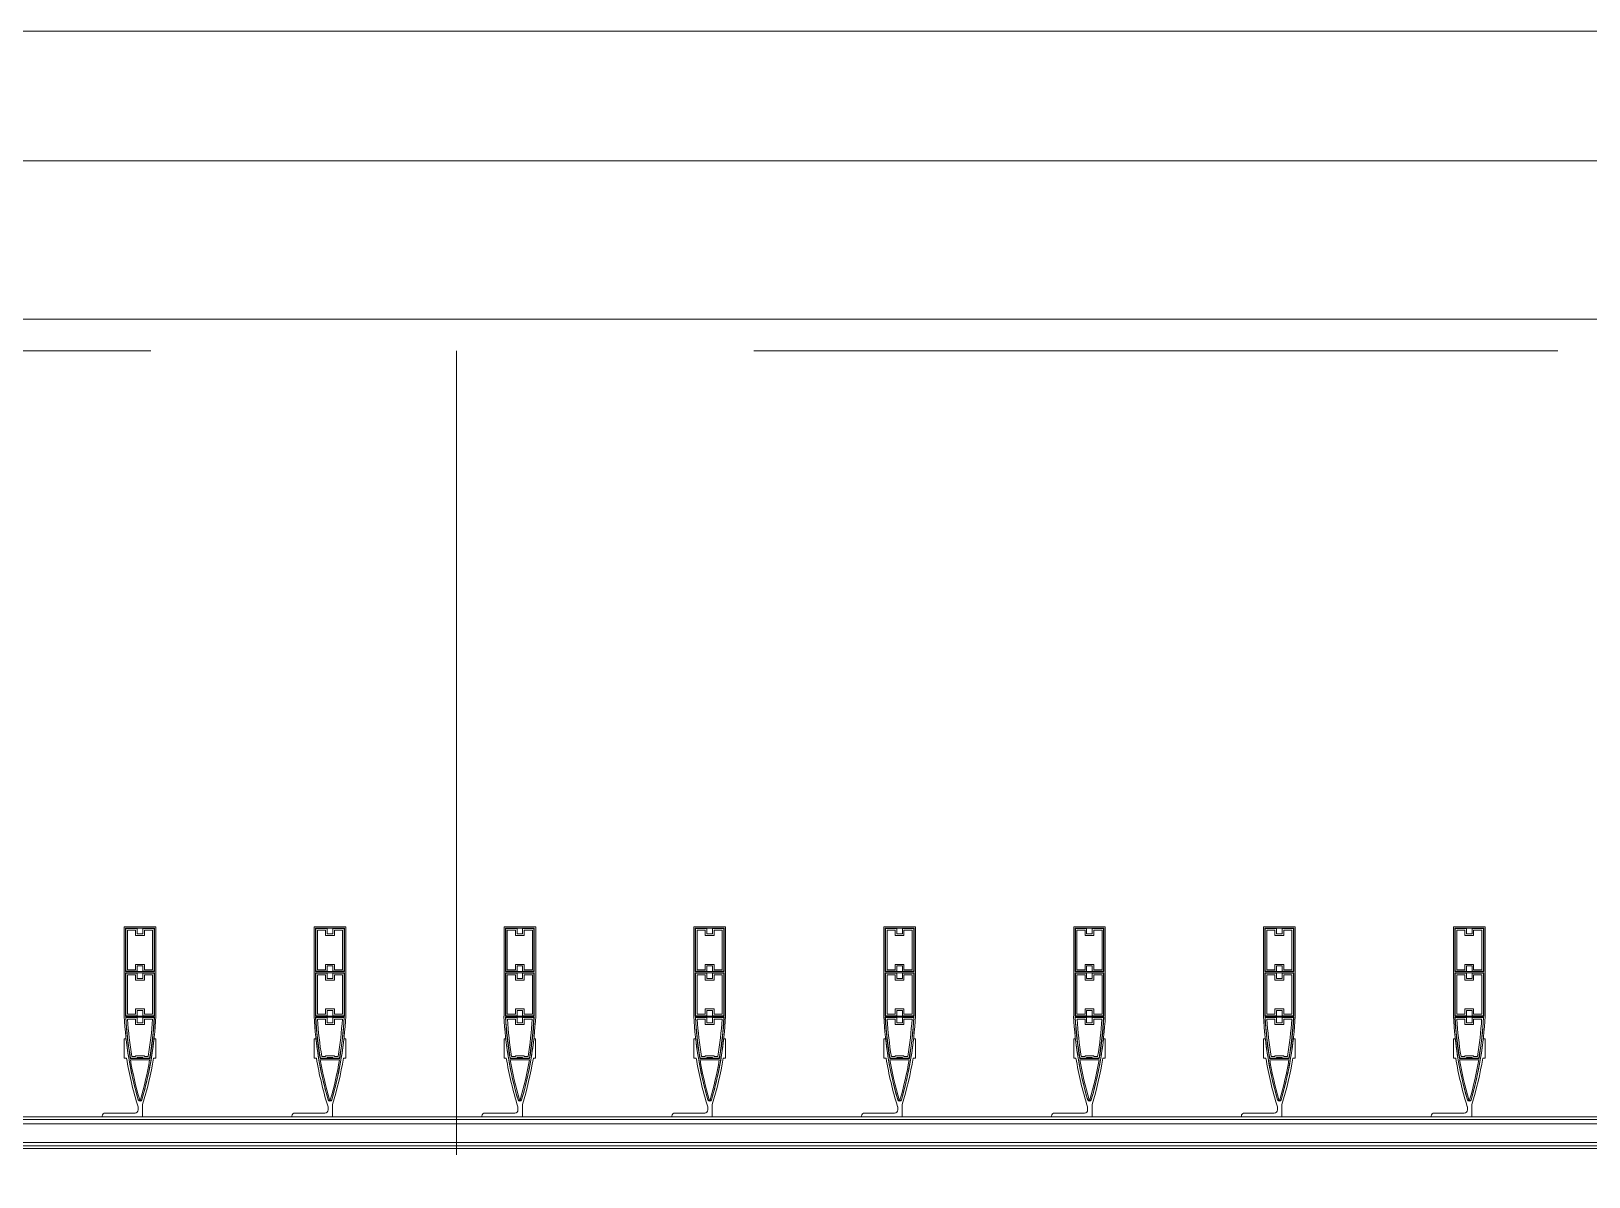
# Model space of a CAD drawing. Header units: millimetres. Extents: x 48966 to 155647, y -43515 to 26217.
# Drawn here: x 109660 to 112121, y 24112 to 25922 of the extents above; entities that cross this region are included whole.
import ezdxf

# ---------------------------------------------------------------- set-up
doc = ezdxf.new("R2010")
doc.units = ezdxf.units.MM
doc.linetypes.add('Осевые', pattern=[6350, 1270, -952.5, 3175, -952.5])
for name, color, linetype, lineweight in [('Обобщенные модели', 7, 'Continuous', 9), ('Обобщенные модели-1', 7, 'Continuous', 18), ('Оси-2', 7, 'Осевые', 9), ('Перекрытия', 7, 'Continuous', 9), ('Стены', 7, 'Continuous', 9)]:
    doc.layers.add(name, color=color, linetype=linetype, lineweight=lineweight)

# ---------------------------------------------------------------- blocks, each defined once
blk = doc.blocks.new('Обвязочная балка 1 - Обвязочная балка 1-1451838-План 5-го этажа на отм_ _12_600')
at = {"layer": 'Обобщенные модели'}
for p, q in [((116781.7, 24196.1), (60831.6, 24196.1)), ((60831.6, 24166.3), (116781.7, 24166.3))]:
    blk.add_line(p, q, dxfattribs=at)
at = {"layer": 'Обобщенные модели-1'}
for p, q in [((116781.7, 24207.1), (60831.6, 24207.1)), ((60831.6, 24203.1), (116781.7, 24203.1)), ((116781.7, 24161.1), (60831.6, 24161.1)), ((60831.6, 24157.1), (116781.7, 24157.1))]:
    blk.add_line(p, q, dxfattribs=at)
blk = doc.blocks.new('Профиль ламели152 - Профиль ламели-1492244-План 5-го этажа на отм_ _12_600')
at = {"layer": 'Обобщенные модели-1'}
for p, q in [((82906.9, 24507.1), (82906.9, 24366.2)), ((82956.9, 24507.1), (82906.9, 24507.1)), ((82909.1, 24436.5), (82909.1, 24504.9)), ((82909.1, 24504.9), (82954.7, 24504.9)), ((82927.4, 24504.4), (82909.6, 24504.4)), ((82909.6, 24504.4), (82909.6, 24437)), ((82912.1, 24439.5), (82912.1, 24501.9)), ((82912.1, 24501.9), (82924.9, 24501.9)), ((82924.9, 24501.9), (82924.9, 24493.5)), ((82924.9, 24493.5), (82938.8, 24493.5)), ((82927.4, 24496), (82927.4, 24504.4)), ((82936.3, 24496), (82927.4, 24496)), ((82954.2, 24504.4), (82936.3, 24504.4)), ((82936.3, 24504.4), (82936.3, 24496)), ((82938.8, 24493.5), (82938.8, 24501.9)), ((82938.8, 24501.9), (82951.7, 24501.9)), ((82951.7, 24501.9), (82951.7, 24439.5)), ((82954.2, 24437), (82954.2, 24504.4)), ((82954.7, 24504.9), (82954.7, 24436.5)), ((82956.9, 24366.2), (82956.9, 24507.1)), ((82924.9, 24439.5), (82912.1, 24439.5)), ((82938.8, 24447.9), (82924.9, 24447.9)), ((82924.9, 24447.9), (82924.9, 24439.5)), ((82927.4, 24437), (82927.4, 24445.4)), ((82927.4, 24445.4), (82936.3, 24445.4)), ((82936.3, 24445.4), (82936.3, 24437)), ((82938.8, 24439.5), (82938.8, 24447.9)), ((82951.7, 24439.5), (82938.8, 24439.5)), ((82954.7, 24436.5), (82909.1, 24436.5)), ((82909.1, 24434.6), (82954.7, 24434.6)), ((82909.1, 24366.2), (82909.1, 24434.6)), ((82909.6, 24437), (82927.4, 24437)), ((82927.4, 24434.1), (82909.6, 24434.1)), ((82909.6, 24434.1), (82909.6, 24366.7)), ((82912.1, 24369.2), (82912.1, 24431.6)), ((82912.1, 24431.6), (82924.9, 24431.6)), ((82924.9, 24431.6), (82924.9, 24423.2)), ((82924.9, 24423.2), (82938.8, 24423.2)), ((82927.4, 24425.7), (82927.4, 24434.1)), ((82936.3, 24425.7), (82927.4, 24425.7)), ((82936.3, 24437), (82954.2, 24437)), ((82954.2, 24434.1), (82936.3, 24434.1)), ((82936.3, 24434.1), (82936.3, 24425.7)), ((82938.8, 24423.2), (82938.8, 24431.6)), ((82938.8, 24431.6), (82951.7, 24431.6)), ((82951.7, 24431.6), (82951.7, 24369.2)), ((82954.2, 24366.7), (82954.2, 24434.1)), ((82954.7, 24434.6), (82954.7, 24366.2)), ((82954.7, 24366.2), (82909.1, 24366.2)), ((82909.1, 24364.3), (82954.6, 24364.3)), ((82909.6, 24366.7), (82927.4, 24366.7)), ((82924.9, 24369.2), (82912.1, 24369.2)), ((82938.8, 24377.6), (82924.9, 24377.6)), ((82924.9, 24377.6), (82924.9, 24369.2)), ((82927.4, 24366.7), (82927.4, 24375.1)), ((82927.4, 24375.1), (82936.3, 24375.1)), ((82936.3, 24375.1), (82936.3, 24366.7)), ((82936.3, 24366.7), (82954.2, 24366.7)), ((82938.8, 24369.2), (82938.8, 24377.6)), ((82951.7, 24369.2), (82938.8, 24369.2)), ((82927.4, 24363.8), (82909.6, 24363.8)), ((82912.2, 24361.3), (82924.9, 24361.3)), ((82924.9, 24361.3), (82924.9, 24352.9)), ((82924.9, 24352.9), (82938.8, 24352.9)), ((82927.4, 24355.4), (82927.4, 24363.8)), ((82936.3, 24355.4), (82927.4, 24355.4)), ((82954.2, 24363.8), (82936.3, 24363.8)), ((82936.3, 24363.8), (82936.3, 24355.4)), ((82938.8, 24352.9), (82938.8, 24361.3)), ((82938.8, 24361.3), (82951.5, 24361.3)), ((82909.8, 24330.1), (82906.9, 24330.1)), ((82906.9, 24330.1), (82906.9, 24299.7)), ((82956.8, 24330.1), (82953.9, 24330.1)), ((82956.8, 24299.7), (82956.8, 24330.1)), ((82906.9, 24299.7), (82910.5, 24299.7)), ((82947.4, 24299.2), (82916.3, 24299.2)), ((82916.6, 24297.3), (82947.1, 24297.3)), ((82916.8, 24299.7), (82927.4, 24299.7)), ((82924.9, 24302.2), (82918.9, 24302.2)), ((82938.8, 24303.5), (82924.9, 24303.5)), ((82924.9, 24303.5), (82924.9, 24302.2)), ((82927.4, 24299.7), (82927.4, 24301)), ((82927.4, 24301), (82936.3, 24301)), ((82936.3, 24301), (82936.3, 24299.7)), ((82936.3, 24299.7), (82946.9, 24299.7)), ((82938.8, 24302.2), (82938.8, 24303.5)), ((82944.8, 24302.2), (82938.8, 24302.2)), ((82953.2, 24299.7), (82956.8, 24299.7)), ((82928.9, 24223), (82928.9, 24218.1)), ((82935.9, 24207.1), (82935.9, 24226.3)), ((82871.9, 24208.1), (82871.9, 24207.1)), ((82871.9, 24207.1), (82935.9, 24207.1)), ((82923.9, 24213.1), (82876.9, 24213.1))]:
    blk.add_line(p, q, dxfattribs=at)
for centre, radius, start, end in [((83480.6, 24394.6), 574.5, 182.8338, 196.2258), ((83480.7, 24394.3), 572.3, 183.0109, 189.5715), ((82383.1, 24394.6), 574.5, 343.7742, 357.1662), ((82383, 24394.3), 572.3, 350.4285, 356.9891), ((83480.4, 24395.9), 571.8, 183.2193, 189.6867), ((83480.5, 24395.6), 569.3, 183.4571, 189.4457), ((82383.2, 24395.6), 569.3, 350.5543, 356.5429), ((82383.3, 24395.9), 571.8, 350.3133, 356.7807), ((83480.6, 24394.6), 574.5, 186.4465, 196.2576), ((82383.1, 24394.6), 574.5, 343.7424, 353.5535), ((83477.1, 24394.6), 574.5, 189.5084, 197.3712), ((83449, 24386.8), 539.8, 189.5428, 196.4344), ((82414.7, 24386.8), 539.8, 343.5656, 350.4572), ((82386.6, 24394.6), 574.5, 342.9661, 350.4916), ((82923.9, 24218.1), 5, 270, 0), ((82931.9, 24235.1), 3, 200, 340), ((82931.9, 24234.5), 2.84, 196.2576, 343.7424), ((82931.9, 24234.2), 0.645, 196.4344, 343.5656), ((82876.9, 24208.1), 5, 90, 180)]:
    blk.add_arc(centre, radius, start, end, dxfattribs=at)
blk = doc.blocks.new('Профиль ламели153 - Профиль ламели-1492508-План 5-го этажа на отм_ _12_600')
at = {"layer": 'Обобщенные модели-1'}
for p, q in [((83206.9, 24507.1), (83206.9, 24366.2)), ((83256.9, 24507.1), (83206.9, 24507.1)), ((83209.1, 24436.5), (83209.1, 24504.9)), ((83209.1, 24504.9), (83254.7, 24504.9)), ((83227.4, 24504.4), (83209.6, 24504.4)), ((83209.6, 24504.4), (83209.6, 24437)), ((83212.1, 24439.5), (83212.1, 24501.9)), ((83212.1, 24501.9), (83224.9, 24501.9)), ((83224.9, 24501.9), (83224.9, 24493.5)), ((83224.9, 24493.5), (83238.8, 24493.5)), ((83227.4, 24496), (83227.4, 24504.4)), ((83236.3, 24496), (83227.4, 24496)), ((83254.2, 24504.4), (83236.3, 24504.4)), ((83236.3, 24504.4), (83236.3, 24496)), ((83238.8, 24493.5), (83238.8, 24501.9)), ((83238.8, 24501.9), (83251.7, 24501.9)), ((83251.7, 24501.9), (83251.7, 24439.5)), ((83254.2, 24437), (83254.2, 24504.4)), ((83254.7, 24504.9), (83254.7, 24436.5)), ((83256.9, 24366.2), (83256.9, 24507.1)), ((83224.9, 24439.5), (83212.1, 24439.5)), ((83238.8, 24447.9), (83224.9, 24447.9)), ((83224.9, 24447.9), (83224.9, 24439.5)), ((83227.4, 24437), (83227.4, 24445.4)), ((83227.4, 24445.4), (83236.3, 24445.4)), ((83236.3, 24445.4), (83236.3, 24437)), ((83238.8, 24439.5), (83238.8, 24447.9)), ((83251.7, 24439.5), (83238.8, 24439.5)), ((83254.7, 24436.5), (83209.1, 24436.5)), ((83209.1, 24434.6), (83254.7, 24434.6)), ((83209.1, 24366.2), (83209.1, 24434.6)), ((83209.6, 24437), (83227.4, 24437)), ((83227.4, 24434.1), (83209.6, 24434.1)), ((83209.6, 24434.1), (83209.6, 24366.7)), ((83212.1, 24369.2), (83212.1, 24431.6)), ((83212.1, 24431.6), (83224.9, 24431.6)), ((83224.9, 24431.6), (83224.9, 24423.2)), ((83224.9, 24423.2), (83238.8, 24423.2)), ((83227.4, 24425.7), (83227.4, 24434.1)), ((83236.3, 24425.7), (83227.4, 24425.7)), ((83236.3, 24437), (83254.2, 24437)), ((83254.2, 24434.1), (83236.3, 24434.1)), ((83236.3, 24434.1), (83236.3, 24425.7)), ((83238.8, 24423.2), (83238.8, 24431.6)), ((83238.8, 24431.6), (83251.7, 24431.6)), ((83251.7, 24431.6), (83251.7, 24369.2)), ((83254.2, 24366.7), (83254.2, 24434.1)), ((83254.7, 24434.6), (83254.7, 24366.2)), ((83254.7, 24366.2), (83209.1, 24366.2)), ((83209.1, 24364.3), (83254.6, 24364.3)), ((83209.6, 24366.7), (83227.4, 24366.7)), ((83224.9, 24369.2), (83212.1, 24369.2)), ((83238.8, 24377.6), (83224.9, 24377.6)), ((83224.9, 24377.6), (83224.9, 24369.2)), ((83227.4, 24366.7), (83227.4, 24375.1)), ((83227.4, 24375.1), (83236.3, 24375.1)), ((83236.3, 24375.1), (83236.3, 24366.7)), ((83236.3, 24366.7), (83254.2, 24366.7)), ((83238.8, 24369.2), (83238.8, 24377.6)), ((83251.7, 24369.2), (83238.8, 24369.2)), ((83227.4, 24363.8), (83209.6, 24363.8)), ((83212.2, 24361.3), (83224.9, 24361.3)), ((83224.9, 24361.3), (83224.9, 24352.9)), ((83224.9, 24352.9), (83238.8, 24352.9)), ((83227.4, 24355.4), (83227.4, 24363.8)), ((83236.3, 24355.4), (83227.4, 24355.4)), ((83254.2, 24363.8), (83236.3, 24363.8)), ((83236.3, 24363.8), (83236.3, 24355.4)), ((83238.8, 24352.9), (83238.8, 24361.3)), ((83238.8, 24361.3), (83251.5, 24361.3)), ((83209.8, 24330.1), (83206.9, 24330.1)), ((83206.9, 24330.1), (83206.9, 24299.7)), ((83256.8, 24330.1), (83253.9, 24330.1)), ((83256.8, 24299.7), (83256.8, 24330.1)), ((83206.9, 24299.7), (83210.5, 24299.7)), ((83247.4, 24299.2), (83216.3, 24299.2)), ((83216.6, 24297.3), (83247.1, 24297.3)), ((83216.8, 24299.7), (83227.4, 24299.7)), ((83224.9, 24302.2), (83218.9, 24302.2)), ((83238.8, 24303.5), (83224.9, 24303.5)), ((83224.9, 24303.5), (83224.9, 24302.2)), ((83227.4, 24299.7), (83227.4, 24301)), ((83227.4, 24301), (83236.3, 24301)), ((83236.3, 24301), (83236.3, 24299.7)), ((83236.3, 24299.7), (83246.9, 24299.7)), ((83238.8, 24302.2), (83238.8, 24303.5)), ((83244.8, 24302.2), (83238.8, 24302.2)), ((83253.2, 24299.7), (83256.8, 24299.7)), ((83228.9, 24223), (83228.9, 24218.1)), ((83235.9, 24207.1), (83235.9, 24226.3)), ((83171.9, 24208.1), (83171.9, 24207.1)), ((83171.9, 24207.1), (83235.9, 24207.1)), ((83223.9, 24213.1), (83176.9, 24213.1))]:
    blk.add_line(p, q, dxfattribs=at)
for centre, radius, start, end in [((83780.6, 24394.6), 574.5, 182.8338, 196.2258), ((83780.7, 24394.3), 572.3, 183.0109, 189.5715), ((82683.1, 24394.6), 574.5, 343.7742, 357.1662), ((82683, 24394.3), 572.3, 350.4285, 356.9891), ((83780.4, 24395.9), 571.8, 183.2193, 189.6867), ((83780.5, 24395.6), 569.3, 183.4571, 189.4457), ((82683.2, 24395.6), 569.3, 350.5543, 356.5429), ((82683.3, 24395.9), 571.8, 350.3133, 356.7807), ((83780.6, 24394.6), 574.5, 186.4465, 196.2576), ((82683.1, 24394.6), 574.5, 343.7424, 353.5535), ((83777.1, 24394.6), 574.5, 189.5084, 197.3712), ((83749, 24386.8), 539.8, 189.5428, 196.4344), ((82714.7, 24386.8), 539.8, 343.5656, 350.4572), ((82686.6, 24394.6), 574.5, 342.9661, 350.4916), ((83223.9, 24218.1), 5, 270, 0), ((83231.9, 24235.1), 3, 200, 340), ((83231.9, 24234.5), 2.84, 196.2576, 343.7424), ((83231.9, 24234.2), 0.645, 196.4344, 343.5656), ((83176.9, 24208.1), 5, 90, 180)]:
    blk.add_arc(centre, radius, start, end, dxfattribs=at)
blk = doc.blocks.new('Профиль ламели154 - Профиль ламели-1492772-План 5-го этажа на отм_ _12_600')
at = {"layer": 'Обобщенные модели-1'}
for p, q in [((83506.9, 24507.1), (83506.9, 24366.2)), ((83556.9, 24507.1), (83506.9, 24507.1)), ((83509.1, 24436.5), (83509.1, 24504.9)), ((83509.1, 24504.9), (83554.7, 24504.9)), ((83527.4, 24504.4), (83509.6, 24504.4)), ((83509.6, 24504.4), (83509.6, 24437)), ((83512.1, 24439.5), (83512.1, 24501.9)), ((83512.1, 24501.9), (83524.9, 24501.9)), ((83524.9, 24501.9), (83524.9, 24493.5)), ((83524.9, 24493.5), (83538.8, 24493.5)), ((83527.4, 24496), (83527.4, 24504.4)), ((83536.3, 24496), (83527.4, 24496)), ((83554.2, 24504.4), (83536.3, 24504.4)), ((83536.3, 24504.4), (83536.3, 24496)), ((83538.8, 24493.5), (83538.8, 24501.9)), ((83538.8, 24501.9), (83551.7, 24501.9)), ((83551.7, 24501.9), (83551.7, 24439.5)), ((83554.2, 24437), (83554.2, 24504.4)), ((83554.7, 24504.9), (83554.7, 24436.5)), ((83556.9, 24366.2), (83556.9, 24507.1)), ((83524.9, 24439.5), (83512.1, 24439.5)), ((83538.8, 24447.9), (83524.9, 24447.9)), ((83524.9, 24447.9), (83524.9, 24439.5)), ((83527.4, 24437), (83527.4, 24445.4)), ((83527.4, 24445.4), (83536.3, 24445.4)), ((83536.3, 24445.4), (83536.3, 24437)), ((83538.8, 24439.5), (83538.8, 24447.9)), ((83551.7, 24439.5), (83538.8, 24439.5)), ((83554.7, 24436.5), (83509.1, 24436.5)), ((83509.1, 24434.6), (83554.7, 24434.6)), ((83509.1, 24366.2), (83509.1, 24434.6)), ((83509.6, 24437), (83527.4, 24437)), ((83527.4, 24434.1), (83509.6, 24434.1)), ((83509.6, 24434.1), (83509.6, 24366.7)), ((83512.1, 24369.2), (83512.1, 24431.6)), ((83512.1, 24431.6), (83524.9, 24431.6)), ((83524.9, 24431.6), (83524.9, 24423.2)), ((83524.9, 24423.2), (83538.8, 24423.2)), ((83527.4, 24425.7), (83527.4, 24434.1)), ((83536.3, 24425.7), (83527.4, 24425.7)), ((83536.3, 24437), (83554.2, 24437)), ((83554.2, 24434.1), (83536.3, 24434.1)), ((83536.3, 24434.1), (83536.3, 24425.7)), ((83538.8, 24423.2), (83538.8, 24431.6)), ((83538.8, 24431.6), (83551.7, 24431.6)), ((83551.7, 24431.6), (83551.7, 24369.2)), ((83554.2, 24366.7), (83554.2, 24434.1)), ((83554.7, 24434.6), (83554.7, 24366.2)), ((83554.7, 24366.2), (83509.1, 24366.2)), ((83509.1, 24364.3), (83554.6, 24364.3)), ((83509.6, 24366.7), (83527.4, 24366.7)), ((83524.9, 24369.2), (83512.1, 24369.2)), ((83538.8, 24377.6), (83524.9, 24377.6)), ((83524.9, 24377.6), (83524.9, 24369.2)), ((83527.4, 24366.7), (83527.4, 24375.1)), ((83527.4, 24375.1), (83536.3, 24375.1)), ((83536.3, 24375.1), (83536.3, 24366.7)), ((83536.3, 24366.7), (83554.2, 24366.7)), ((83538.8, 24369.2), (83538.8, 24377.6)), ((83551.7, 24369.2), (83538.8, 24369.2)), ((83527.4, 24363.8), (83509.6, 24363.8)), ((83512.2, 24361.3), (83524.9, 24361.3)), ((83524.9, 24361.3), (83524.9, 24352.9)), ((83524.9, 24352.9), (83538.8, 24352.9)), ((83527.4, 24355.4), (83527.4, 24363.8)), ((83536.3, 24355.4), (83527.4, 24355.4)), ((83554.2, 24363.8), (83536.3, 24363.8)), ((83536.3, 24363.8), (83536.3, 24355.4)), ((83538.8, 24352.9), (83538.8, 24361.3)), ((83538.8, 24361.3), (83551.5, 24361.3)), ((83509.8, 24330.1), (83506.9, 24330.1)), ((83506.9, 24330.1), (83506.9, 24299.7)), ((83556.8, 24330.1), (83553.9, 24330.1)), ((83556.8, 24299.7), (83556.8, 24330.1)), ((83506.9, 24299.7), (83510.5, 24299.7)), ((83547.4, 24299.2), (83516.3, 24299.2)), ((83516.6, 24297.3), (83547.1, 24297.3)), ((83516.8, 24299.7), (83527.4, 24299.7)), ((83524.9, 24302.2), (83518.9, 24302.2)), ((83538.8, 24303.5), (83524.9, 24303.5)), ((83524.9, 24303.5), (83524.9, 24302.2)), ((83527.4, 24299.7), (83527.4, 24301)), ((83527.4, 24301), (83536.3, 24301)), ((83536.3, 24301), (83536.3, 24299.7)), ((83536.3, 24299.7), (83546.9, 24299.7)), ((83538.8, 24302.2), (83538.8, 24303.5)), ((83544.8, 24302.2), (83538.8, 24302.2)), ((83553.2, 24299.7), (83556.8, 24299.7)), ((83528.9, 24223), (83528.9, 24218.1)), ((83535.9, 24207.1), (83535.9, 24226.3)), ((83471.9, 24208.1), (83471.9, 24207.1)), ((83471.9, 24207.1), (83535.9, 24207.1)), ((83523.9, 24213.1), (83476.9, 24213.1))]:
    blk.add_line(p, q, dxfattribs=at)
for centre, radius, start, end in [((84080.6, 24394.6), 574.5, 182.8338, 196.2258), ((84080.7, 24394.3), 572.3, 183.0109, 189.5715), ((82983.1, 24394.6), 574.5, 343.7742, 357.1662), ((82983, 24394.3), 572.3, 350.4285, 356.9891), ((84080.4, 24395.9), 571.8, 183.2193, 189.6867), ((84080.5, 24395.6), 569.3, 183.4571, 189.4457), ((82983.2, 24395.6), 569.3, 350.5543, 356.5429), ((82983.3, 24395.9), 571.8, 350.3133, 356.7807), ((84080.6, 24394.6), 574.5, 186.4465, 196.2576), ((82983.1, 24394.6), 574.5, 343.7424, 353.5535), ((84077.1, 24394.6), 574.5, 189.5084, 197.3712), ((84049, 24386.8), 539.8, 189.5428, 196.4344), ((83014.7, 24386.8), 539.8, 343.5656, 350.4572), ((82986.6, 24394.6), 574.5, 342.9661, 350.4916), ((83523.9, 24218.1), 5, 270, 0), ((83531.9, 24235.1), 3, 200, 340), ((83531.9, 24234.5), 2.84, 196.2576, 343.7424), ((83531.9, 24234.2), 0.645, 196.4344, 343.5656), ((83476.9, 24208.1), 5, 90, 180)]:
    blk.add_arc(centre, radius, start, end, dxfattribs=at)
blk = doc.blocks.new('Профиль ламели155 - Профиль ламели-1493036-План 5-го этажа на отм_ _12_600')
at = {"layer": 'Обобщенные модели-1'}
for p, q in [((83806.9, 24507.1), (83806.9, 24366.2)), ((83856.9, 24507.1), (83806.9, 24507.1)), ((83809.1, 24436.5), (83809.1, 24504.9)), ((83809.1, 24504.9), (83854.7, 24504.9)), ((83827.4, 24504.4), (83809.6, 24504.4)), ((83809.6, 24504.4), (83809.6, 24437)), ((83812.1, 24439.5), (83812.1, 24501.9)), ((83812.1, 24501.9), (83824.9, 24501.9)), ((83824.9, 24501.9), (83824.9, 24493.5)), ((83824.9, 24493.5), (83838.8, 24493.5)), ((83827.4, 24496), (83827.4, 24504.4)), ((83836.3, 24496), (83827.4, 24496)), ((83854.2, 24504.4), (83836.3, 24504.4)), ((83836.3, 24504.4), (83836.3, 24496)), ((83838.8, 24493.5), (83838.8, 24501.9)), ((83838.8, 24501.9), (83851.7, 24501.9)), ((83851.7, 24501.9), (83851.7, 24439.5)), ((83854.2, 24437), (83854.2, 24504.4)), ((83854.7, 24504.9), (83854.7, 24436.5)), ((83856.9, 24366.2), (83856.9, 24507.1)), ((83824.9, 24439.5), (83812.1, 24439.5)), ((83838.8, 24447.9), (83824.9, 24447.9)), ((83824.9, 24447.9), (83824.9, 24439.5)), ((83827.4, 24437), (83827.4, 24445.4)), ((83827.4, 24445.4), (83836.3, 24445.4)), ((83836.3, 24445.4), (83836.3, 24437)), ((83838.8, 24439.5), (83838.8, 24447.9)), ((83851.7, 24439.5), (83838.8, 24439.5)), ((83854.7, 24436.5), (83809.1, 24436.5)), ((83809.1, 24434.6), (83854.7, 24434.6)), ((83809.1, 24366.2), (83809.1, 24434.6)), ((83809.6, 24437), (83827.4, 24437)), ((83827.4, 24434.1), (83809.6, 24434.1)), ((83809.6, 24434.1), (83809.6, 24366.7)), ((83812.1, 24369.2), (83812.1, 24431.6)), ((83812.1, 24431.6), (83824.9, 24431.6)), ((83824.9, 24431.6), (83824.9, 24423.2)), ((83824.9, 24423.2), (83838.8, 24423.2)), ((83827.4, 24425.7), (83827.4, 24434.1)), ((83836.3, 24425.7), (83827.4, 24425.7)), ((83836.3, 24437), (83854.2, 24437)), ((83854.2, 24434.1), (83836.3, 24434.1)), ((83836.3, 24434.1), (83836.3, 24425.7)), ((83838.8, 24423.2), (83838.8, 24431.6)), ((83838.8, 24431.6), (83851.7, 24431.6)), ((83851.7, 24431.6), (83851.7, 24369.2)), ((83854.2, 24366.7), (83854.2, 24434.1)), ((83854.7, 24434.6), (83854.7, 24366.2)), ((83854.7, 24366.2), (83809.1, 24366.2)), ((83809.1, 24364.3), (83854.6, 24364.3)), ((83809.6, 24366.7), (83827.4, 24366.7)), ((83824.9, 24369.2), (83812.1, 24369.2)), ((83838.8, 24377.6), (83824.9, 24377.6)), ((83824.9, 24377.6), (83824.9, 24369.2)), ((83827.4, 24366.7), (83827.4, 24375.1)), ((83827.4, 24375.1), (83836.3, 24375.1)), ((83836.3, 24375.1), (83836.3, 24366.7)), ((83836.3, 24366.7), (83854.2, 24366.7)), ((83838.8, 24369.2), (83838.8, 24377.6)), ((83851.7, 24369.2), (83838.8, 24369.2)), ((83827.4, 24363.8), (83809.6, 24363.8)), ((83812.2, 24361.3), (83824.9, 24361.3)), ((83824.9, 24361.3), (83824.9, 24352.9)), ((83824.9, 24352.9), (83838.8, 24352.9)), ((83827.4, 24355.4), (83827.4, 24363.8)), ((83836.3, 24355.4), (83827.4, 24355.4)), ((83854.2, 24363.8), (83836.3, 24363.8)), ((83836.3, 24363.8), (83836.3, 24355.4)), ((83838.8, 24352.9), (83838.8, 24361.3)), ((83838.8, 24361.3), (83851.5, 24361.3)), ((83809.8, 24330.1), (83806.9, 24330.1)), ((83806.9, 24330.1), (83806.9, 24299.7)), ((83856.8, 24330.1), (83853.9, 24330.1)), ((83856.8, 24299.7), (83856.8, 24330.1)), ((83806.9, 24299.7), (83810.5, 24299.7)), ((83847.4, 24299.2), (83816.3, 24299.2)), ((83816.6, 24297.3), (83847.1, 24297.3)), ((83816.8, 24299.7), (83827.4, 24299.7)), ((83824.9, 24302.2), (83818.9, 24302.2)), ((83838.8, 24303.5), (83824.9, 24303.5)), ((83824.9, 24303.5), (83824.9, 24302.2)), ((83827.4, 24299.7), (83827.4, 24301)), ((83827.4, 24301), (83836.3, 24301)), ((83836.3, 24301), (83836.3, 24299.7)), ((83836.3, 24299.7), (83846.9, 24299.7)), ((83838.8, 24302.2), (83838.8, 24303.5)), ((83844.8, 24302.2), (83838.8, 24302.2)), ((83853.2, 24299.7), (83856.8, 24299.7)), ((83828.9, 24223), (83828.9, 24218.1)), ((83835.9, 24207.1), (83835.9, 24226.3)), ((83771.9, 24208.1), (83771.9, 24207.1)), ((83771.9, 24207.1), (83835.9, 24207.1)), ((83823.9, 24213.1), (83776.9, 24213.1))]:
    blk.add_line(p, q, dxfattribs=at)
for centre, radius, start, end in [((84380.6, 24394.6), 574.5, 182.8338, 196.2258), ((84380.7, 24394.3), 572.3, 183.0109, 189.5715), ((83283.1, 24394.6), 574.5, 343.7742, 357.1662), ((83283, 24394.3), 572.3, 350.4285, 356.9891), ((84380.4, 24395.9), 571.8, 183.2193, 189.6867), ((84380.5, 24395.6), 569.3, 183.4571, 189.4457), ((83283.2, 24395.6), 569.3, 350.5543, 356.5429), ((83283.3, 24395.9), 571.8, 350.3133, 356.7807), ((84380.6, 24394.6), 574.5, 186.4465, 196.2576), ((83283.1, 24394.6), 574.5, 343.7424, 353.5535), ((84377.1, 24394.6), 574.5, 189.5084, 197.3712), ((84349, 24386.8), 539.8, 189.5428, 196.4344), ((83314.7, 24386.8), 539.8, 343.5656, 350.4572), ((83286.6, 24394.6), 574.5, 342.9661, 350.4916), ((83823.9, 24218.1), 5, 270, 0), ((83831.9, 24235.1), 3, 200, 340), ((83831.9, 24234.5), 2.84, 196.2576, 343.7424), ((83831.9, 24234.2), 0.645, 196.4344, 343.5656), ((83776.9, 24208.1), 5, 90, 180)]:
    blk.add_arc(centre, radius, start, end, dxfattribs=at)
blk = doc.blocks.new('Профиль ламели156 - Профиль ламели-1493300-План 5-го этажа на отм_ _12_600')
at = {"layer": 'Обобщенные модели-1'}
for p, q in [((84106.9, 24507.1), (84106.9, 24366.2)), ((84156.9, 24507.1), (84106.9, 24507.1)), ((84109.1, 24436.5), (84109.1, 24504.9)), ((84109.1, 24504.9), (84154.7, 24504.9)), ((84127.4, 24504.4), (84109.6, 24504.4)), ((84109.6, 24504.4), (84109.6, 24437)), ((84112.1, 24439.5), (84112.1, 24501.9)), ((84112.1, 24501.9), (84124.9, 24501.9)), ((84124.9, 24501.9), (84124.9, 24493.5)), ((84124.9, 24493.5), (84138.8, 24493.5)), ((84127.4, 24496), (84127.4, 24504.4)), ((84136.3, 24496), (84127.4, 24496)), ((84154.2, 24504.4), (84136.3, 24504.4)), ((84136.3, 24504.4), (84136.3, 24496)), ((84138.8, 24493.5), (84138.8, 24501.9)), ((84138.8, 24501.9), (84151.7, 24501.9)), ((84151.7, 24501.9), (84151.7, 24439.5)), ((84154.2, 24437), (84154.2, 24504.4)), ((84154.7, 24504.9), (84154.7, 24436.5)), ((84156.9, 24366.2), (84156.9, 24507.1)), ((84124.9, 24439.5), (84112.1, 24439.5)), ((84138.8, 24447.9), (84124.9, 24447.9)), ((84124.9, 24447.9), (84124.9, 24439.5)), ((84127.4, 24437), (84127.4, 24445.4)), ((84127.4, 24445.4), (84136.3, 24445.4)), ((84136.3, 24445.4), (84136.3, 24437)), ((84138.8, 24439.5), (84138.8, 24447.9)), ((84151.7, 24439.5), (84138.8, 24439.5)), ((84154.7, 24436.5), (84109.1, 24436.5)), ((84109.1, 24434.6), (84154.7, 24434.6)), ((84109.1, 24366.2), (84109.1, 24434.6)), ((84109.6, 24437), (84127.4, 24437)), ((84127.4, 24434.1), (84109.6, 24434.1)), ((84109.6, 24434.1), (84109.6, 24366.7)), ((84112.1, 24369.2), (84112.1, 24431.6)), ((84112.1, 24431.6), (84124.9, 24431.6)), ((84124.9, 24431.6), (84124.9, 24423.2)), ((84124.9, 24423.2), (84138.8, 24423.2)), ((84127.4, 24425.7), (84127.4, 24434.1)), ((84136.3, 24425.7), (84127.4, 24425.7)), ((84136.3, 24437), (84154.2, 24437)), ((84154.2, 24434.1), (84136.3, 24434.1)), ((84136.3, 24434.1), (84136.3, 24425.7)), ((84138.8, 24423.2), (84138.8, 24431.6)), ((84138.8, 24431.6), (84151.7, 24431.6)), ((84151.7, 24431.6), (84151.7, 24369.2)), ((84154.2, 24366.7), (84154.2, 24434.1)), ((84154.7, 24434.6), (84154.7, 24366.2)), ((84154.7, 24366.2), (84109.1, 24366.2)), ((84109.1, 24364.3), (84154.6, 24364.3)), ((84109.6, 24366.7), (84127.4, 24366.7)), ((84124.9, 24369.2), (84112.1, 24369.2)), ((84138.8, 24377.6), (84124.9, 24377.6)), ((84124.9, 24377.6), (84124.9, 24369.2)), ((84127.4, 24366.7), (84127.4, 24375.1)), ((84127.4, 24375.1), (84136.3, 24375.1)), ((84136.3, 24375.1), (84136.3, 24366.7)), ((84136.3, 24366.7), (84154.2, 24366.7)), ((84138.8, 24369.2), (84138.8, 24377.6)), ((84151.7, 24369.2), (84138.8, 24369.2)), ((84127.4, 24363.8), (84109.6, 24363.8)), ((84112.2, 24361.3), (84124.9, 24361.3)), ((84124.9, 24361.3), (84124.9, 24352.9)), ((84124.9, 24352.9), (84138.8, 24352.9)), ((84127.4, 24355.4), (84127.4, 24363.8)), ((84136.3, 24355.4), (84127.4, 24355.4)), ((84154.2, 24363.8), (84136.3, 24363.8)), ((84136.3, 24363.8), (84136.3, 24355.4)), ((84138.8, 24352.9), (84138.8, 24361.3)), ((84138.8, 24361.3), (84151.5, 24361.3)), ((84109.8, 24330.1), (84106.9, 24330.1)), ((84106.9, 24330.1), (84106.9, 24299.7)), ((84156.8, 24330.1), (84153.9, 24330.1)), ((84156.8, 24299.7), (84156.8, 24330.1)), ((84106.9, 24299.7), (84110.5, 24299.7)), ((84147.4, 24299.2), (84116.3, 24299.2)), ((84116.6, 24297.3), (84147.1, 24297.3)), ((84116.8, 24299.7), (84127.4, 24299.7)), ((84124.9, 24302.2), (84118.9, 24302.2)), ((84138.8, 24303.5), (84124.9, 24303.5)), ((84124.9, 24303.5), (84124.9, 24302.2)), ((84127.4, 24299.7), (84127.4, 24301)), ((84127.4, 24301), (84136.3, 24301)), ((84136.3, 24301), (84136.3, 24299.7)), ((84136.3, 24299.7), (84146.9, 24299.7)), ((84138.8, 24302.2), (84138.8, 24303.5)), ((84144.8, 24302.2), (84138.8, 24302.2)), ((84153.2, 24299.7), (84156.8, 24299.7)), ((84128.9, 24223), (84128.9, 24218.1)), ((84135.9, 24207.1), (84135.9, 24226.3)), ((84071.9, 24208.1), (84071.9, 24207.1)), ((84071.9, 24207.1), (84135.9, 24207.1)), ((84123.9, 24213.1), (84076.9, 24213.1))]:
    blk.add_line(p, q, dxfattribs=at)
for centre, radius, start, end in [((84680.6, 24394.6), 574.5, 182.8338, 196.2258), ((84680.7, 24394.3), 572.3, 183.0109, 189.5715), ((83583.1, 24394.6), 574.5, 343.7742, 357.1662), ((83583, 24394.3), 572.3, 350.4285, 356.9891), ((84680.4, 24395.9), 571.8, 183.2193, 189.6867), ((84680.5, 24395.6), 569.3, 183.4571, 189.4457), ((83583.2, 24395.6), 569.3, 350.5543, 356.5429), ((83583.3, 24395.9), 571.8, 350.3133, 356.7807), ((84680.6, 24394.6), 574.5, 186.4465, 196.2576), ((83583.1, 24394.6), 574.5, 343.7424, 353.5535), ((84677.1, 24394.6), 574.5, 189.5084, 197.3712), ((84649, 24386.8), 539.8, 189.5428, 196.4344), ((83614.7, 24386.8), 539.8, 343.5656, 350.4572), ((83586.6, 24394.6), 574.5, 342.9661, 350.4916), ((84123.9, 24218.1), 5, 270, 0), ((84131.9, 24235.1), 3, 200, 340), ((84131.9, 24234.5), 2.84, 196.2576, 343.7424), ((84131.9, 24234.2), 0.645, 196.4344, 343.5656), ((84076.9, 24208.1), 5, 90, 180)]:
    blk.add_arc(centre, radius, start, end, dxfattribs=at)
blk = doc.blocks.new('Профиль ламели157 - Профиль ламели-1493564-План 5-го этажа на отм_ _12_600')
at = {"layer": 'Обобщенные модели-1'}
for p, q in [((84406.9, 24507.1), (84406.9, 24366.2)), ((84456.9, 24507.1), (84406.9, 24507.1)), ((84409.1, 24436.5), (84409.1, 24504.9)), ((84409.1, 24504.9), (84454.7, 24504.9)), ((84427.4, 24504.4), (84409.6, 24504.4)), ((84409.6, 24504.4), (84409.6, 24437)), ((84412.1, 24439.5), (84412.1, 24501.9)), ((84412.1, 24501.9), (84424.9, 24501.9)), ((84424.9, 24501.9), (84424.9, 24493.5)), ((84424.9, 24493.5), (84438.8, 24493.5)), ((84427.4, 24496), (84427.4, 24504.4)), ((84436.3, 24496), (84427.4, 24496)), ((84454.2, 24504.4), (84436.3, 24504.4)), ((84436.3, 24504.4), (84436.3, 24496)), ((84438.8, 24493.5), (84438.8, 24501.9)), ((84438.8, 24501.9), (84451.7, 24501.9)), ((84451.7, 24501.9), (84451.7, 24439.5)), ((84454.2, 24437), (84454.2, 24504.4)), ((84454.7, 24504.9), (84454.7, 24436.5)), ((84456.9, 24366.2), (84456.9, 24507.1)), ((84424.9, 24439.5), (84412.1, 24439.5)), ((84438.8, 24447.9), (84424.9, 24447.9)), ((84424.9, 24447.9), (84424.9, 24439.5)), ((84427.4, 24437), (84427.4, 24445.4)), ((84427.4, 24445.4), (84436.3, 24445.4)), ((84436.3, 24445.4), (84436.3, 24437)), ((84438.8, 24439.5), (84438.8, 24447.9)), ((84451.7, 24439.5), (84438.8, 24439.5)), ((84454.7, 24436.5), (84409.1, 24436.5)), ((84409.1, 24434.6), (84454.7, 24434.6)), ((84409.1, 24366.2), (84409.1, 24434.6)), ((84409.6, 24437), (84427.4, 24437)), ((84427.4, 24434.1), (84409.6, 24434.1)), ((84409.6, 24434.1), (84409.6, 24366.7)), ((84412.1, 24369.2), (84412.1, 24431.6)), ((84412.1, 24431.6), (84424.9, 24431.6)), ((84424.9, 24431.6), (84424.9, 24423.2)), ((84424.9, 24423.2), (84438.8, 24423.2)), ((84427.4, 24425.7), (84427.4, 24434.1)), ((84436.3, 24425.7), (84427.4, 24425.7)), ((84436.3, 24437), (84454.2, 24437)), ((84454.2, 24434.1), (84436.3, 24434.1)), ((84436.3, 24434.1), (84436.3, 24425.7)), ((84438.8, 24423.2), (84438.8, 24431.6)), ((84438.8, 24431.6), (84451.7, 24431.6)), ((84451.7, 24431.6), (84451.7, 24369.2)), ((84454.2, 24366.7), (84454.2, 24434.1)), ((84454.7, 24434.6), (84454.7, 24366.2)), ((84454.7, 24366.2), (84409.1, 24366.2)), ((84409.1, 24364.3), (84454.6, 24364.3)), ((84409.6, 24366.7), (84427.4, 24366.7)), ((84424.9, 24369.2), (84412.1, 24369.2)), ((84438.8, 24377.6), (84424.9, 24377.6)), ((84424.9, 24377.6), (84424.9, 24369.2)), ((84427.4, 24366.7), (84427.4, 24375.1)), ((84427.4, 24375.1), (84436.3, 24375.1)), ((84436.3, 24375.1), (84436.3, 24366.7)), ((84436.3, 24366.7), (84454.2, 24366.7)), ((84438.8, 24369.2), (84438.8, 24377.6)), ((84451.7, 24369.2), (84438.8, 24369.2)), ((84427.4, 24363.8), (84409.6, 24363.8)), ((84412.2, 24361.3), (84424.9, 24361.3)), ((84424.9, 24361.3), (84424.9, 24352.9)), ((84424.9, 24352.9), (84438.8, 24352.9)), ((84427.4, 24355.4), (84427.4, 24363.8)), ((84436.3, 24355.4), (84427.4, 24355.4)), ((84454.2, 24363.8), (84436.3, 24363.8)), ((84436.3, 24363.8), (84436.3, 24355.4)), ((84438.8, 24352.9), (84438.8, 24361.3)), ((84438.8, 24361.3), (84451.5, 24361.3)), ((84409.8, 24330.1), (84406.9, 24330.1)), ((84406.9, 24330.1), (84406.9, 24299.7)), ((84456.8, 24330.1), (84453.9, 24330.1)), ((84456.8, 24299.7), (84456.8, 24330.1)), ((84406.9, 24299.7), (84410.5, 24299.7)), ((84447.4, 24299.2), (84416.3, 24299.2)), ((84416.6, 24297.3), (84447.1, 24297.3)), ((84416.8, 24299.7), (84427.4, 24299.7)), ((84424.9, 24302.2), (84418.9, 24302.2)), ((84438.8, 24303.5), (84424.9, 24303.5)), ((84424.9, 24303.5), (84424.9, 24302.2)), ((84427.4, 24299.7), (84427.4, 24301)), ((84427.4, 24301), (84436.3, 24301)), ((84436.3, 24301), (84436.3, 24299.7)), ((84436.3, 24299.7), (84446.9, 24299.7)), ((84438.8, 24302.2), (84438.8, 24303.5)), ((84444.8, 24302.2), (84438.8, 24302.2)), ((84453.2, 24299.7), (84456.8, 24299.7)), ((84428.9, 24223), (84428.9, 24218.1)), ((84435.9, 24207.1), (84435.9, 24226.3)), ((84371.9, 24208.1), (84371.9, 24207.1)), ((84371.9, 24207.1), (84435.9, 24207.1)), ((84423.9, 24213.1), (84376.9, 24213.1))]:
    blk.add_line(p, q, dxfattribs=at)
for centre, radius, start, end in [((84980.6, 24394.6), 574.5, 182.8338, 196.2258), ((84980.7, 24394.3), 572.3, 183.0109, 189.5715), ((83883.1, 24394.6), 574.5, 343.7742, 357.1662), ((83883, 24394.3), 572.3, 350.4285, 356.9891), ((84980.4, 24395.9), 571.8, 183.2193, 189.6867), ((84980.5, 24395.6), 569.3, 183.4571, 189.4457), ((83883.2, 24395.6), 569.3, 350.5543, 356.5429), ((83883.3, 24395.9), 571.8, 350.3133, 356.7807), ((84980.6, 24394.6), 574.5, 186.4465, 196.2576), ((83883.1, 24394.6), 574.5, 343.7424, 353.5535), ((84977.1, 24394.6), 574.5, 189.5084, 197.3712), ((84949, 24386.8), 539.8, 189.5428, 196.4344), ((83914.7, 24386.8), 539.8, 343.5656, 350.4572), ((83886.6, 24394.6), 574.5, 342.9661, 350.4916), ((84423.9, 24218.1), 5, 270, 0), ((84431.9, 24235.1), 3, 200, 340), ((84431.9, 24234.5), 2.84, 196.2576, 343.7424), ((84431.9, 24234.2), 0.645, 196.4344, 343.5656), ((84376.9, 24208.1), 5, 90, 180)]:
    blk.add_arc(centre, radius, start, end, dxfattribs=at)
blk = doc.blocks.new('Профиль ламели158 - Профиль ламели-1493828-План 5-го этажа на отм_ _12_600')
at = {"layer": 'Обобщенные модели-1'}
for p, q in [((84706.9, 24507.1), (84706.9, 24366.2)), ((84756.9, 24507.1), (84706.9, 24507.1)), ((84709.1, 24436.5), (84709.1, 24504.9)), ((84709.1, 24504.9), (84754.7, 24504.9)), ((84727.4, 24504.4), (84709.6, 24504.4)), ((84709.6, 24504.4), (84709.6, 24437)), ((84712.1, 24439.5), (84712.1, 24501.9)), ((84712.1, 24501.9), (84724.9, 24501.9)), ((84724.9, 24501.9), (84724.9, 24493.5)), ((84724.9, 24493.5), (84738.8, 24493.5)), ((84727.4, 24496), (84727.4, 24504.4)), ((84736.3, 24496), (84727.4, 24496)), ((84754.2, 24504.4), (84736.3, 24504.4)), ((84736.3, 24504.4), (84736.3, 24496)), ((84738.8, 24493.5), (84738.8, 24501.9)), ((84738.8, 24501.9), (84751.7, 24501.9)), ((84751.7, 24501.9), (84751.7, 24439.5)), ((84754.2, 24437), (84754.2, 24504.4)), ((84754.7, 24504.9), (84754.7, 24436.5)), ((84756.9, 24366.2), (84756.9, 24507.1)), ((84724.9, 24439.5), (84712.1, 24439.5)), ((84738.8, 24447.9), (84724.9, 24447.9)), ((84724.9, 24447.9), (84724.9, 24439.5)), ((84727.4, 24437), (84727.4, 24445.4)), ((84727.4, 24445.4), (84736.3, 24445.4)), ((84736.3, 24445.4), (84736.3, 24437)), ((84738.8, 24439.5), (84738.8, 24447.9)), ((84751.7, 24439.5), (84738.8, 24439.5)), ((84754.7, 24436.5), (84709.1, 24436.5)), ((84709.1, 24434.6), (84754.7, 24434.6)), ((84709.1, 24366.2), (84709.1, 24434.6)), ((84709.6, 24437), (84727.4, 24437)), ((84727.4, 24434.1), (84709.6, 24434.1)), ((84709.6, 24434.1), (84709.6, 24366.7)), ((84712.1, 24369.2), (84712.1, 24431.6)), ((84712.1, 24431.6), (84724.9, 24431.6)), ((84724.9, 24431.6), (84724.9, 24423.2)), ((84724.9, 24423.2), (84738.8, 24423.2)), ((84727.4, 24425.7), (84727.4, 24434.1)), ((84736.3, 24425.7), (84727.4, 24425.7)), ((84736.3, 24437), (84754.2, 24437)), ((84754.2, 24434.1), (84736.3, 24434.1)), ((84736.3, 24434.1), (84736.3, 24425.7)), ((84738.8, 24423.2), (84738.8, 24431.6)), ((84738.8, 24431.6), (84751.7, 24431.6)), ((84751.7, 24431.6), (84751.7, 24369.2)), ((84754.2, 24366.7), (84754.2, 24434.1)), ((84754.7, 24434.6), (84754.7, 24366.2)), ((84754.7, 24366.2), (84709.1, 24366.2)), ((84709.1, 24364.3), (84754.6, 24364.3)), ((84709.6, 24366.7), (84727.4, 24366.7)), ((84724.9, 24369.2), (84712.1, 24369.2)), ((84738.8, 24377.6), (84724.9, 24377.6)), ((84724.9, 24377.6), (84724.9, 24369.2)), ((84727.4, 24366.7), (84727.4, 24375.1)), ((84727.4, 24375.1), (84736.3, 24375.1)), ((84736.3, 24375.1), (84736.3, 24366.7)), ((84736.3, 24366.7), (84754.2, 24366.7)), ((84738.8, 24369.2), (84738.8, 24377.6)), ((84751.7, 24369.2), (84738.8, 24369.2)), ((84727.4, 24363.8), (84709.6, 24363.8)), ((84712.2, 24361.3), (84724.9, 24361.3)), ((84724.9, 24361.3), (84724.9, 24352.9)), ((84724.9, 24352.9), (84738.8, 24352.9)), ((84727.4, 24355.4), (84727.4, 24363.8)), ((84736.3, 24355.4), (84727.4, 24355.4)), ((84754.2, 24363.8), (84736.3, 24363.8)), ((84736.3, 24363.8), (84736.3, 24355.4)), ((84738.8, 24352.9), (84738.8, 24361.3)), ((84738.8, 24361.3), (84751.5, 24361.3)), ((84709.8, 24330.1), (84706.9, 24330.1)), ((84706.9, 24330.1), (84706.9, 24299.7)), ((84756.8, 24330.1), (84753.9, 24330.1)), ((84756.8, 24299.7), (84756.8, 24330.1)), ((84706.9, 24299.7), (84710.5, 24299.7)), ((84747.4, 24299.2), (84716.3, 24299.2)), ((84716.6, 24297.3), (84747.1, 24297.3)), ((84716.8, 24299.7), (84727.4, 24299.7)), ((84724.9, 24302.2), (84718.9, 24302.2)), ((84738.8, 24303.5), (84724.9, 24303.5)), ((84724.9, 24303.5), (84724.9, 24302.2)), ((84727.4, 24299.7), (84727.4, 24301)), ((84727.4, 24301), (84736.3, 24301)), ((84736.3, 24301), (84736.3, 24299.7)), ((84736.3, 24299.7), (84746.9, 24299.7)), ((84738.8, 24302.2), (84738.8, 24303.5)), ((84744.8, 24302.2), (84738.8, 24302.2)), ((84753.2, 24299.7), (84756.8, 24299.7)), ((84728.9, 24223), (84728.9, 24218.1)), ((84735.9, 24207.1), (84735.9, 24226.3)), ((84671.9, 24208.1), (84671.9, 24207.1)), ((84671.9, 24207.1), (84735.9, 24207.1)), ((84723.9, 24213.1), (84676.9, 24213.1))]:
    blk.add_line(p, q, dxfattribs=at)
for centre, radius, start, end in [((85280.6, 24394.6), 574.5, 182.8338, 196.2258), ((85280.7, 24394.3), 572.3, 183.0109, 189.5715), ((84183.1, 24394.6), 574.5, 343.7742, 357.1662), ((84183, 24394.3), 572.3, 350.4285, 356.9891), ((85280.4, 24395.9), 571.8, 183.2193, 189.6867), ((85280.5, 24395.6), 569.3, 183.4571, 189.4457), ((84183.2, 24395.6), 569.3, 350.5543, 356.5429), ((84183.3, 24395.9), 571.8, 350.3133, 356.7807), ((85280.6, 24394.6), 574.5, 186.4465, 196.2576), ((84183.1, 24394.6), 574.5, 343.7424, 353.5535), ((85277.1, 24394.6), 574.5, 189.5084, 197.3712), ((85249, 24386.8), 539.8, 189.5428, 196.4344), ((84214.7, 24386.8), 539.8, 343.5656, 350.4572), ((84186.6, 24394.6), 574.5, 342.9661, 350.4916), ((84723.9, 24218.1), 5, 270, 0), ((84731.9, 24235.1), 3, 200, 340), ((84731.9, 24234.5), 2.84, 196.2576, 343.7424), ((84731.9, 24234.2), 0.645, 196.4344, 343.5656), ((84676.9, 24208.1), 5, 90, 180)]:
    blk.add_arc(centre, radius, start, end, dxfattribs=at)
blk = doc.blocks.new('Профиль ламели159 - Профиль ламели-1494092-План 5-го этажа на отм_ _12_600')
at = {"layer": 'Обобщенные модели-1'}
for p, q in [((85006.9, 24507.1), (85006.9, 24366.2)), ((85056.9, 24507.1), (85006.9, 24507.1)), ((85009.1, 24436.5), (85009.1, 24504.9)), ((85009.1, 24504.9), (85054.7, 24504.9)), ((85027.4, 24504.4), (85009.6, 24504.4)), ((85009.6, 24504.4), (85009.6, 24437)), ((85012.1, 24439.5), (85012.1, 24501.9)), ((85012.1, 24501.9), (85024.9, 24501.9)), ((85024.9, 24501.9), (85024.9, 24493.5)), ((85024.9, 24493.5), (85038.8, 24493.5)), ((85027.4, 24496), (85027.4, 24504.4)), ((85036.3, 24496), (85027.4, 24496)), ((85054.2, 24504.4), (85036.3, 24504.4)), ((85036.3, 24504.4), (85036.3, 24496)), ((85038.8, 24493.5), (85038.8, 24501.9)), ((85038.8, 24501.9), (85051.7, 24501.9)), ((85051.7, 24501.9), (85051.7, 24439.5)), ((85054.2, 24437), (85054.2, 24504.4)), ((85054.7, 24504.9), (85054.7, 24436.5)), ((85056.9, 24366.2), (85056.9, 24507.1)), ((85024.9, 24439.5), (85012.1, 24439.5)), ((85038.8, 24447.9), (85024.9, 24447.9)), ((85024.9, 24447.9), (85024.9, 24439.5)), ((85027.4, 24437), (85027.4, 24445.4)), ((85027.4, 24445.4), (85036.3, 24445.4)), ((85036.3, 24445.4), (85036.3, 24437)), ((85038.8, 24439.5), (85038.8, 24447.9)), ((85051.7, 24439.5), (85038.8, 24439.5)), ((85054.7, 24436.5), (85009.1, 24436.5)), ((85009.1, 24434.6), (85054.7, 24434.6)), ((85009.1, 24366.2), (85009.1, 24434.6)), ((85009.6, 24437), (85027.4, 24437)), ((85027.4, 24434.1), (85009.6, 24434.1)), ((85009.6, 24434.1), (85009.6, 24366.7)), ((85012.1, 24369.2), (85012.1, 24431.6)), ((85012.1, 24431.6), (85024.9, 24431.6)), ((85024.9, 24431.6), (85024.9, 24423.2)), ((85024.9, 24423.2), (85038.8, 24423.2)), ((85027.4, 24425.7), (85027.4, 24434.1)), ((85036.3, 24425.7), (85027.4, 24425.7)), ((85036.3, 24437), (85054.2, 24437)), ((85054.2, 24434.1), (85036.3, 24434.1)), ((85036.3, 24434.1), (85036.3, 24425.7)), ((85038.8, 24423.2), (85038.8, 24431.6)), ((85038.8, 24431.6), (85051.7, 24431.6)), ((85051.7, 24431.6), (85051.7, 24369.2)), ((85054.2, 24366.7), (85054.2, 24434.1)), ((85054.7, 24434.6), (85054.7, 24366.2)), ((85054.7, 24366.2), (85009.1, 24366.2)), ((85009.1, 24364.3), (85054.6, 24364.3)), ((85009.6, 24366.7), (85027.4, 24366.7)), ((85024.9, 24369.2), (85012.1, 24369.2)), ((85038.8, 24377.6), (85024.9, 24377.6)), ((85024.9, 24377.6), (85024.9, 24369.2)), ((85027.4, 24366.7), (85027.4, 24375.1)), ((85027.4, 24375.1), (85036.3, 24375.1)), ((85036.3, 24375.1), (85036.3, 24366.7)), ((85036.3, 24366.7), (85054.2, 24366.7)), ((85038.8, 24369.2), (85038.8, 24377.6)), ((85051.7, 24369.2), (85038.8, 24369.2)), ((85027.4, 24363.8), (85009.6, 24363.8)), ((85012.2, 24361.3), (85024.9, 24361.3)), ((85024.9, 24361.3), (85024.9, 24352.9)), ((85024.9, 24352.9), (85038.8, 24352.9)), ((85027.4, 24355.4), (85027.4, 24363.8)), ((85036.3, 24355.4), (85027.4, 24355.4)), ((85054.2, 24363.8), (85036.3, 24363.8)), ((85036.3, 24363.8), (85036.3, 24355.4)), ((85038.8, 24352.9), (85038.8, 24361.3)), ((85038.8, 24361.3), (85051.5, 24361.3)), ((85009.8, 24330.1), (85006.9, 24330.1)), ((85006.9, 24330.1), (85006.9, 24299.7)), ((85056.8, 24330.1), (85053.9, 24330.1)), ((85056.8, 24299.7), (85056.8, 24330.1)), ((85006.9, 24299.7), (85010.5, 24299.7)), ((85047.4, 24299.2), (85016.3, 24299.2)), ((85016.6, 24297.3), (85047.1, 24297.3)), ((85016.8, 24299.7), (85027.4, 24299.7)), ((85024.9, 24302.2), (85018.9, 24302.2)), ((85038.8, 24303.5), (85024.9, 24303.5)), ((85024.9, 24303.5), (85024.9, 24302.2)), ((85027.4, 24299.7), (85027.4, 24301)), ((85027.4, 24301), (85036.3, 24301)), ((85036.3, 24301), (85036.3, 24299.7)), ((85036.3, 24299.7), (85046.9, 24299.7)), ((85038.8, 24302.2), (85038.8, 24303.5)), ((85044.8, 24302.2), (85038.8, 24302.2)), ((85053.2, 24299.7), (85056.8, 24299.7)), ((85028.9, 24223), (85028.9, 24218.1)), ((85035.9, 24207.1), (85035.9, 24226.3)), ((84971.9, 24208.1), (84971.9, 24207.1)), ((84971.9, 24207.1), (85035.9, 24207.1)), ((85023.9, 24213.1), (84976.9, 24213.1))]:
    blk.add_line(p, q, dxfattribs=at)
for centre, radius, start, end in [((85580.6, 24394.6), 574.5, 182.8338, 196.2258), ((85580.7, 24394.3), 572.3, 183.0109, 189.5715), ((84483.1, 24394.6), 574.5, 343.7742, 357.1662), ((84483, 24394.3), 572.3, 350.4285, 356.9891), ((85580.4, 24395.9), 571.8, 183.2193, 189.6867), ((85580.5, 24395.6), 569.3, 183.4571, 189.4457), ((84483.2, 24395.6), 569.3, 350.5543, 356.5429), ((84483.3, 24395.9), 571.8, 350.3133, 356.7807), ((85580.6, 24394.6), 574.5, 186.4465, 196.2576), ((84483.1, 24394.6), 574.5, 343.7424, 353.5535), ((85577.1, 24394.6), 574.5, 189.5084, 197.3712), ((85549, 24386.8), 539.8, 189.5428, 196.4344), ((84514.7, 24386.8), 539.8, 343.5656, 350.4572), ((84486.6, 24394.6), 574.5, 342.9661, 350.4916), ((85023.9, 24218.1), 5, 270, 0), ((85031.9, 24235.1), 3, 200, 340), ((85031.9, 24234.5), 2.84, 196.2576, 343.7424), ((85031.9, 24234.2), 0.645, 196.4344, 343.5656), ((84976.9, 24208.1), 5, 90, 180)]:
    blk.add_arc(centre, radius, start, end, dxfattribs=at)

msp = doc.modelspace()

# ---------------------------------------------------------------- linework, layer by layer
at = {"layer": 'Оси-2'}
for p, q in [((150171.6, 25417.1), (50565.6, 25417.1)), ((110331.6, 25417.1), (110331.6, -41737.8))]:
    msp.add_line(p, q, dxfattribs=at)
at = {"layer": 'Перекрытия'}
for p, q in [((116431.3, 25717.1), (62010.2, 25717.1)), ((114231.6, 25467.1), (104776.6, 25467.1))]:
    msp.add_line(p, q, dxfattribs=at)
at = {"layer": 'Стены'}
for p, q in [((62013.6, 25922.1), (117136.3, 25922.1)), ((61731.6, 25717.1), (117135.4, 25717.1)), ((117135.3, 25717.1), (62013.6, 25717.1)), ((117189.7, 25467.1), (61731.6, 25467.1))]:
    msp.add_line(p, q, dxfattribs=at)

# ---------------------------------------------------------------- block references
at = {"layer": 'Обобщенные модели'}
for name, p in [('Профиль ламели152 - Профиль ламели-1492244-План 5-го этажа на отм_ _12_600', (26900, 0)), ('Профиль ламели153 - Профиль ламели-1492508-План 5-го этажа на отм_ _12_600', (26900, 0)), ('Профиль ламели154 - Профиль ламели-1492772-План 5-го этажа на отм_ _12_600', (26900, 0)), ('Профиль ламели155 - Профиль ламели-1493036-План 5-го этажа на отм_ _12_600', (26900, 0)), ('Профиль ламели156 - Профиль ламели-1493300-План 5-го этажа на отм_ _12_600', (26900, 0)), ('Профиль ламели157 - Профиль ламели-1493564-План 5-го этажа на отм_ _12_600', (26900, 0)), ('Профиль ламели158 - Профиль ламели-1493828-План 5-го этажа на отм_ _12_600', (26900, 0)), ('Профиль ламели159 - Профиль ламели-1494092-План 5-го этажа на отм_ _12_600', (26900, 0)), ('Обвязочная балка 1 - Обвязочная балка 1-1451838-План 5-го этажа на отм_ _12_600', (0, 0))]:
    msp.add_blockref(name, p, dxfattribs=at)

doc.saveas('drawing.dxf')
